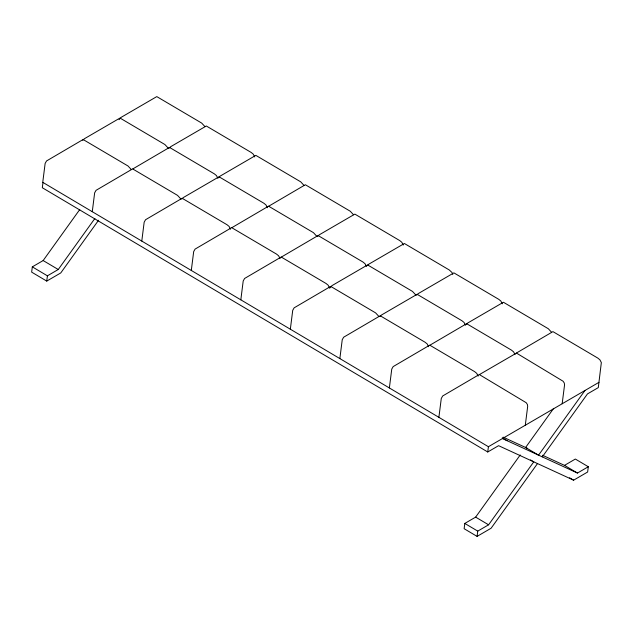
<?xml version="1.0" encoding="UTF-8"?>
<svg xmlns="http://www.w3.org/2000/svg" width="633" height="633" viewBox="0 0 633 633"><rect width="100%" height="100%" fill="white"/><g stroke="black" fill="none" stroke-linecap="round" stroke-linejoin="round"><path stroke-width="0.95" d="M79.75 209.547L43.155 260.551L32.315 266.865L31.65 272.135L46.747 281.092L60.768 272.934L98.566 220.244M42.981 182.454L42.316 187.732L487.742 451.986L498.582 445.679L573.617 480.178L587.638 472.012L588.302 466.735L575.35 459.052L564.509 465.366L542.528 455.254M46.747 281.092L47.412 275.822L58.252 269.508L94.847 218.504M92.268 211.699L94.649 192.836L96.05 190.335L132.629 168.892L177.541 195.375L180.793 198.904M141.784 241.07L144.166 222.215L145.566 219.714L182.146 198.264L227.057 224.755L229.114 226.448L230.554 229.201M191.301 270.449L193.682 251.594L195.091 249.093L231.662 227.643L276.581 254.134L278.631 255.827L280.079 258.581M240.825 299.828L243.207 280.965L244.607 278.465L281.187 257.022L326.098 283.513L328.147 285.206L329.595 287.96M290.341 329.207L292.723 310.344L294.123 307.844L330.703 286.393L375.614 312.884L378.866 316.413M339.858 358.579L342.239 339.723L343.64 337.223L380.219 315.772L425.131 342.263L427.188 343.956L428.628 346.71M389.374 387.958L391.756 369.102L393.164 366.602L429.736 345.151L474.647 371.642L476.704 373.335L478.152 376.089M438.891 417.337L441.28 398.474L442.681 395.973L479.26 374.53L526.221 402.715L527.424 404.542L527.677 406.378L525.295 425.234M520.231 454.961L475.636 517.121L464.796 523.436L464.131 528.705L477.084 536.396L491.105 528.231L537.496 463.57M477.084 536.396L477.749 531.119L488.589 524.804L533.761 461.845L530.517 459.93M487.742 451.986L488.415 446.716L598.968 382.332M562.167 403.759L564.557 384.904L564.296 383.06L563.101 381.24L516.457 353.087L479.561 374.499M119.044 119.669L121.125 117.35L156.786 96.604L201.698 123.095L204.95 126.616M329.833 287.983L331.921 285.665L367.583 264.918L412.494 291.409L415.746 294.931M553.669 408.356L525.604 447.476L538.556 455.159L584.947 390.498M542.291 456.876L587.464 393.916L598.304 387.61L601.342 362.559L599.902 359.805L597.845 358.112L552.933 331.621L516.354 353.072M82.717 140.265L84.331 138.777L119.993 118.039L164.904 144.53L168.149 148.051M169.027 148.209L170.641 146.721L206.303 125.983L251.214 152.474L253.271 154.167L254.711 156.921M181.75 199.015L183.364 197.528L219.026 176.789L263.937 203.28L265.995 204.973L267.435 207.727M218.543 177.588L220.157 176.101L255.819 155.362L300.738 181.853L303.982 185.374M317.584 236.346L319.198 234.859L354.86 214.112L399.771 240.603L401.828 242.297L403.268 245.05M367.1 265.718L368.715 264.23L404.376 243.491L449.288 269.982L452.057 272.578L452.785 274.429M379.824 316.524L381.438 315.036L417.1 294.298L462.011 320.789L464.068 322.482L465.508 325.235M416.617 295.097L418.231 293.609L453.893 272.87L498.812 299.362L500.861 301.055L502.309 303.808M466.141 324.476L467.755 322.988L503.417 302.25L548.328 328.741L551.58 332.262M132.93 168.861L169.509 147.41L214.421 173.901L216.478 175.594L217.918 178.348M231.971 227.611L268.542 206.168L313.454 232.659L316.706 236.18M268.764 206.184L305.343 184.741L350.255 211.232L353.507 214.753M281.487 256.99L318.059 235.539L362.978 262.03L365.027 263.732L366.475 266.477M430.036 345.12L466.616 323.677L511.527 350.168L513.585 351.861L515.025 354.615M502.428 438.55L577.462 473.049L588.302 466.735M503.148 437.15L527.099 448.164M564.509 465.366L577.462 473.049M502.262 437.822L507.12 440.703M569.573 477.773L573.617 480.178M488.415 446.716L42.751 182.32L45.133 163.456L46.533 160.956L83.113 139.513L128.024 166.004L131.276 169.525M43.155 260.551L58.252 269.508M475.636 517.121L488.589 524.804M32.315 266.865L47.412 275.822M464.796 523.436L477.749 531.119"/></g></svg>
